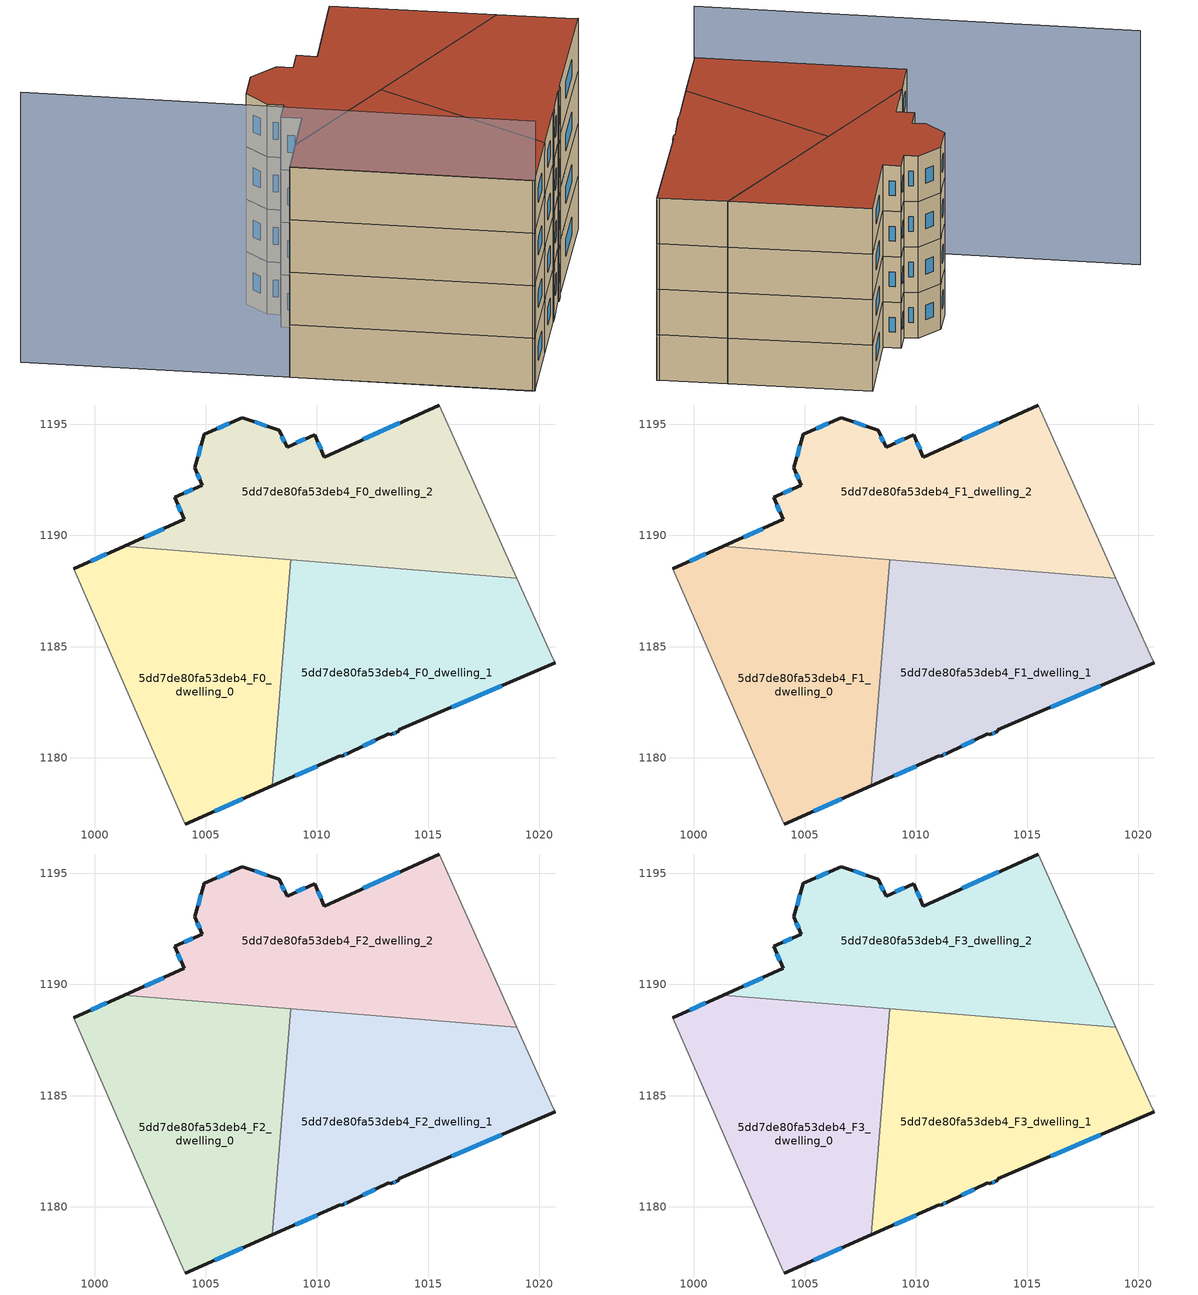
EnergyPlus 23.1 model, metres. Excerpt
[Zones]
5dd7de80fa53deb4_F0_dwelling_0
 floor ground (EU_floor_Construction): 1008.82,1188.9 1007.98,1178.74 1004.08,1177.03 1004.02,1177.1 999.06,1188.5 1001.33,1189.52 z0
 wall outside (EU_wall_Construction): 1001.33,1189.52 999.06,1188.5 / 1004.08,1177.03 1007.98,1178.74 z0:3
 wall adiabatic (EU_wall_Construction): 999.06,1188.5 1004.02,1177.1 1004.08,1177.03 z0:3
 wall to 5dd7de80fa53deb4_F0_dwelling_2 (EU_wall_Construction): 1008.82,1188.9 1001.33,1189.52 z0:3
 wall to 5dd7de80fa53deb4_F0_dwelling_1 (EU_wall_Construction): 1007.98,1178.74 1008.82,1188.9 z0:3
 window (EU_Window_Construction): 1000.56,1189.17 999.83,1188.85 / 1005.41,1177.61 1006.66,1178.15 z1.02:1.98
5dd7de80fa53deb4_F0_dwelling_1
 floor ground (EU_floor_Construction): 1018.99,1188.07 1020.64,1184.4 1020.72,1184.28 1013.67,1181.26 1013.68,1181.19 1013.3,1181.03 1013.23,1181.09 1011.46,1180.24 1011.11,1180.08 1011.05,1180.08 1007.98,1178.74 1008.82,1188.9 z0
 wall outside (EU_wall_Construction): 1007.98,1178.74 1011.05,1180.08 1011.11,1180.08 1011.46,1180.24 1013.23,1181.09 1013.3,1181.03 1013.68,1181.19 1013.67,1181.26 1020.72,1184.28 z0:3
 wall adiabatic (EU_wall_Construction): 1020.72,1184.28 1020.64,1184.4 1018.99,1188.07 z0:3
 wall to 5dd7de80fa53deb4_F0_dwelling_2 (EU_wall_Construction): 1018.99,1188.07 1008.82,1188.9 z0:3
 window (EU_Window_Construction): 1012.06,1180.52 1012.63,1180.8 / 1011.23,1180.13 1011.34,1180.18 / 1009.03,1179.2 1010.01,1179.63 / 1016.07,1182.29 1018.32,1183.25 / 1013.43,1181.08 1013.55,1181.14 z1.02:1.98
5dd7de80fa53deb4_F0_dwelling_2
 floor ground (EU_floor_Construction): 1015.49,1195.87 1018.99,1188.07 1001.33,1189.52 1004.02,1190.72 1003.6,1191.72 1004.84,1192.26 1004.51,1193.04 1004.93,1194.54 1006.65,1195.3 1008.3,1194.72 1008.65,1193.97 1009.9,1194.53 1010.33,1193.53 z0
 wall outside (EU_wall_Construction): 1015.49,1195.87 1010.33,1193.53 1009.9,1194.53 1008.66,1193.97 1008.3,1194.72 1006.65,1195.3 1004.93,1194.54 1004.51,1193.04 1004.84,1192.26 1003.6,1191.72 1004.02,1190.72 1001.33,1189.52 z0:3
 wall adiabatic (EU_wall_Construction): 1018.99,1188.07 1015.49,1195.87 z0:3
 window (EU_Window_Construction): 1004.62,1192.77 1004.73,1192.53 / 1004.79,1194.03 1004.65,1193.55 / 1006.06,1195.05 1005.51,1194.8 / 1007.74,1194.92 1007.21,1195.11 / 1008.53,1194.23 1008.42,1194.47 / 1009.47,1194.34 1009.08,1194.16 / 1010.18,1193.87 1010.04,1194.19 / 1013.74,1195.07 1012.09,1194.32 / 1003.11,1190.31 1002.25,1189.93 / 1003.75,1191.38 1003.88,1191.06 / 1004.42,1192.08 1004.02,1191.91 z1.02:1.98
5dd7de80fa53deb4_F1_dwelling_0
 floor to 5dd7de80fa53deb4_F0_dwelling_0 (EU_floor_Construction): 1008.82,1188.9 1007.98,1178.74 1004.08,1177.03 1004.02,1177.1 999.06,1188.5 1001.33,1189.52 z3
 wall outside (EU_wall_Construction): 1001.33,1189.52 999.06,1188.5 / 1004.08,1177.03 1007.98,1178.74 z3:6
 wall adiabatic (EU_wall_Construction): 999.06,1188.5 1004.02,1177.1 1004.08,1177.03 z3:6
 wall to 5dd7de80fa53deb4_F1_dwelling_2 (EU_wall_Construction): 1008.82,1188.9 1001.33,1189.52 z3:6
 wall to 5dd7de80fa53deb4_F1_dwelling_1 (EU_wall_Construction): 1007.98,1178.74 1008.82,1188.9 z3:6
 window (EU_Window_Construction): 1000.56,1189.17 999.83,1188.85 / 1005.41,1177.61 1006.66,1178.15 z4.02:4.98
5dd7de80fa53deb4_F1_dwelling_1
 floor to 5dd7de80fa53deb4_F0_dwelling_1 (EU_floor_Construction): 1018.99,1188.07 1020.64,1184.4 1020.72,1184.28 1013.67,1181.26 1013.68,1181.19 1013.3,1181.03 1013.23,1181.09 1011.46,1180.24 1011.11,1180.08 1011.05,1180.08 1007.98,1178.74 1008.82,1188.9 z3
 wall outside (EU_wall_Construction): 1007.98,1178.74 1011.05,1180.08 1011.11,1180.08 1011.46,1180.24 1013.23,1181.09 1013.3,1181.03 1013.68,1181.19 1013.67,1181.26 1020.72,1184.28 z3:6
 wall adiabatic (EU_wall_Construction): 1020.72,1184.28 1020.64,1184.4 1018.99,1188.07 z3:6
 wall to 5dd7de80fa53deb4_F1_dwelling_2 (EU_wall_Construction): 1018.99,1188.07 1008.82,1188.9 z3:6
 window (EU_Window_Construction): 1012.06,1180.52 1012.63,1180.8 / 1011.23,1180.13 1011.34,1180.18 / 1009.03,1179.2 1010.01,1179.63 / 1016.07,1182.29 1018.32,1183.25 / 1013.43,1181.08 1013.55,1181.14 z4.02:4.98
5dd7de80fa53deb4_F1_dwelling_2
 floor to 5dd7de80fa53deb4_F0_dwelling_2 (EU_floor_Construction): 1015.49,1195.87 1018.99,1188.07 1001.33,1189.52 1004.02,1190.72 1003.6,1191.72 1004.84,1192.26 1004.51,1193.04 1004.93,1194.54 1006.65,1195.3 1008.3,1194.72 1008.65,1193.97 1009.9,1194.53 1010.33,1193.53 z3
 wall outside (EU_wall_Construction): 1015.49,1195.87 1010.33,1193.53 1009.9,1194.53 1008.66,1193.97 1008.3,1194.72 1006.65,1195.3 1004.93,1194.54 1004.51,1193.04 1004.84,1192.26 1003.6,1191.72 1004.02,1190.72 1001.33,1189.52 z3:6
 wall adiabatic (EU_wall_Construction): 1018.99,1188.07 1015.49,1195.87 z3:6
 window (EU_Window_Construction): 1004.62,1192.77 1004.73,1192.53 / 1004.79,1194.03 1004.65,1193.55 / 1006.06,1195.05 1005.51,1194.8 / 1007.74,1194.92 1007.21,1195.11 / 1008.53,1194.23 1008.42,1194.47 / 1009.47,1194.34 1009.08,1194.16 / 1010.18,1193.87 1010.04,1194.19 / 1013.74,1195.07 1012.09,1194.32 / 1003.11,1190.31 1002.25,1189.93 / 1003.75,1191.38 1003.88,1191.06 / 1004.42,1192.08 1004.02,1191.91 z4.02:4.98
5dd7de80fa53deb4_F2_dwelling_0
 floor to 5dd7de80fa53deb4_F1_dwelling_0 (EU_floor_Construction): 1008.82,1188.9 1007.98,1178.74 1004.08,1177.03 1004.02,1177.1 999.06,1188.5 1001.33,1189.52 z6
 wall outside (EU_wall_Construction): 1001.33,1189.52 999.06,1188.5 / 1004.08,1177.03 1007.98,1178.74 z6:9
 wall adiabatic (EU_wall_Construction): 999.06,1188.5 1004.02,1177.1 1004.08,1177.03 z6:9
 wall to 5dd7de80fa53deb4_F2_dwelling_2 (EU_wall_Construction): 1008.82,1188.9 1001.33,1189.52 z6:9
 wall to 5dd7de80fa53deb4_F2_dwelling_1 (EU_wall_Construction): 1007.98,1178.74 1008.82,1188.9 z6:9
 window (EU_Window_Construction): 1000.56,1189.17 999.83,1188.85 / 1005.41,1177.61 1006.66,1178.15 z7.02:7.98
5dd7de80fa53deb4_F2_dwelling_1
 floor to 5dd7de80fa53deb4_F1_dwelling_1 (EU_floor_Construction): 1018.99,1188.07 1020.64,1184.4 1020.72,1184.28 1013.67,1181.26 1013.68,1181.19 1013.3,1181.03 1013.23,1181.09 1011.46,1180.24 1011.11,1180.08 1011.05,1180.08 1007.98,1178.74 1008.82,1188.9 z6
 wall outside (EU_wall_Construction): 1007.98,1178.74 1011.05,1180.08 1011.11,1180.08 1011.46,1180.24 1013.23,1181.09 1013.3,1181.03 1013.68,1181.19 1013.67,1181.26 1020.72,1184.28 z6:9
 wall adiabatic (EU_wall_Construction): 1020.72,1184.28 1020.64,1184.4 1018.99,1188.07 z6:9
 wall to 5dd7de80fa53deb4_F2_dwelling_2 (EU_wall_Construction): 1018.99,1188.07 1008.82,1188.9 z6:9
 window (EU_Window_Construction): 1012.06,1180.52 1012.63,1180.8 / 1011.23,1180.13 1011.34,1180.18 / 1009.03,1179.2 1010.01,1179.63 / 1016.07,1182.29 1018.32,1183.25 / 1013.43,1181.08 1013.55,1181.14 z7.02:7.98
5dd7de80fa53deb4_F2_dwelling_2
 floor to 5dd7de80fa53deb4_F1_dwelling_2 (EU_floor_Construction): 1015.49,1195.87 1018.99,1188.07 1001.33,1189.52 1004.02,1190.72 1003.6,1191.72 1004.84,1192.26 1004.51,1193.04 1004.93,1194.54 1006.65,1195.3 1008.3,1194.72 1008.65,1193.97 1009.9,1194.53 1010.33,1193.53 z6
 wall outside (EU_wall_Construction): 1015.49,1195.87 1010.33,1193.53 1009.9,1194.53 1008.66,1193.97 1008.3,1194.72 1006.65,1195.3 1004.93,1194.54 1004.51,1193.04 1004.84,1192.26 1003.6,1191.72 1004.02,1190.72 1001.33,1189.52 z6:9
 wall adiabatic (EU_wall_Construction): 1018.99,1188.07 1015.49,1195.87 z6:9
 window (EU_Window_Construction): 1004.62,1192.77 1004.73,1192.53 / 1004.79,1194.03 1004.65,1193.55 / 1006.06,1195.05 1005.51,1194.8 / 1007.74,1194.92 1007.21,1195.11 / 1008.53,1194.23 1008.42,1194.47 / 1009.47,1194.34 1009.08,1194.16 / 1010.18,1193.87 1010.04,1194.19 / 1013.74,1195.07 1012.09,1194.32 / 1003.11,1190.31 1002.25,1189.93 / 1003.75,1191.38 1003.88,1191.06 / 1004.42,1192.08 1004.02,1191.91 z7.02:7.98
5dd7de80fa53deb4_F3_dwelling_0
 floor to 5dd7de80fa53deb4_F2_dwelling_0 (EU_floor_Construction): 1008.82,1188.9 1007.98,1178.74 1004.08,1177.03 1004.02,1177.1 999.06,1188.5 1001.33,1189.52 z9
 wall outside (EU_wall_Construction): 1001.33,1189.52 999.06,1188.5 / 1004.08,1177.03 1007.98,1178.74 z9:12
 wall adiabatic (EU_wall_Construction): 999.06,1188.5 1004.02,1177.1 1004.08,1177.03 z9:12
 wall to 5dd7de80fa53deb4_F3_dwelling_2 (EU_wall_Construction): 1008.82,1188.9 1001.33,1189.52 z9:12
 wall to 5dd7de80fa53deb4_F3_dwelling_1 (EU_wall_Construction): 1007.98,1178.74 1008.82,1188.9 z9:12
 window (EU_Window_Construction): 1000.56,1189.17 999.83,1188.85 / 1005.41,1177.61 1006.66,1178.15 z10.02:10.98
 roof outside (EU_roof_Construction): 1007.98,1178.74 1008.82,1188.9 1001.33,1189.52 999.06,1188.5 1004.02,1177.1 1004.08,1177.03 z12
5dd7de80fa53deb4_F3_dwelling_1
 floor to 5dd7de80fa53deb4_F2_dwelling_1 (EU_floor_Construction): 1018.99,1188.07 1020.64,1184.4 1020.72,1184.28 1013.67,1181.26 1013.68,1181.19 1013.3,1181.03 1013.23,1181.09 1011.46,1180.24 1011.11,1180.08 1011.05,1180.08 1007.98,1178.74 1008.82,1188.9 z9
 wall outside (EU_wall_Construction): 1007.98,1178.74 1011.05,1180.08 1011.11,1180.08 1011.46,1180.24 1013.23,1181.09 1013.3,1181.03 1013.68,1181.19 1013.67,1181.26 1020.72,1184.28 z9:12
 wall adiabatic (EU_wall_Construction): 1020.72,1184.28 1020.64,1184.4 1018.99,1188.07 z9:12
 wall to 5dd7de80fa53deb4_F3_dwelling_2 (EU_wall_Construction): 1018.99,1188.07 1008.82,1188.9 z9:12
 window (EU_Window_Construction): 1012.06,1180.52 1012.63,1180.8 / 1011.23,1180.13 1011.34,1180.18 / 1009.03,1179.2 1010.01,1179.63 / 1016.07,1182.29 1018.32,1183.25 / 1013.43,1181.08 1013.55,1181.14 z10.02:10.98
 roof outside (EU_roof_Construction): 1020.72,1184.28 1020.64,1184.4 1018.99,1188.07 1008.82,1188.9 1007.98,1178.74 1011.05,1180.08 1011.11,1180.08 1011.46,1180.24 1013.23,1181.09 1013.3,1181.03 1013.68,1181.19 1013.67,1181.26 z12
5dd7de80fa53deb4_F3_dwelling_2
 floor to 5dd7de80fa53deb4_F2_dwelling_2 (EU_floor_Construction): 1015.49,1195.87 1018.99,1188.07 1001.33,1189.52 1004.02,1190.72 1003.6,1191.72 1004.84,1192.26 1004.51,1193.04 1004.93,1194.54 1006.65,1195.3 1008.3,1194.72 1008.65,1193.97 1009.9,1194.53 1010.33,1193.53 z9
 wall outside (EU_wall_Construction): 1015.49,1195.87 1010.33,1193.53 1009.9,1194.53 1008.66,1193.97 1008.3,1194.72 1006.65,1195.3 1004.93,1194.54 1004.51,1193.04 1004.84,1192.26 1003.6,1191.72 1004.02,1190.72 1001.33,1189.52 z9:12
 wall adiabatic (EU_wall_Construction): 1018.99,1188.07 1015.49,1195.87 z9:12
 window (EU_Window_Construction): 1004.62,1192.77 1004.73,1192.53 / 1004.79,1194.03 1004.65,1193.55 / 1006.06,1195.05 1005.51,1194.8 / 1007.74,1194.92 1007.21,1195.11 / 1008.53,1194.23 1008.42,1194.47 / 1009.47,1194.34 1009.08,1194.16 / 1010.18,1193.87 1010.04,1194.19 / 1013.74,1195.07 1012.09,1194.32 / 1003.11,1190.31 1002.25,1189.93 / 1003.75,1191.38 1003.88,1191.06 / 1004.42,1192.08 1004.02,1191.91 z10.02:10.98
 roof outside (EU_roof_Construction): 1018.99,1188.07 1015.49,1195.87 1010.33,1193.53 1009.9,1194.53 1008.65,1193.97 1008.3,1194.72 1006.65,1195.3 1004.93,1194.54 1004.51,1193.04 1004.84,1192.26 1003.6,1191.72 1004.02,1190.72 1001.33,1189.52 z12
shading: 993.55,1201.12 1004.09,1177 z0:15.4
[Building]
EU S2 Campaign: North Axis=0; Terrain=City; Solar Distribution=FullExterior
[Site:Location]
Vienna: Latitude=48; Longitude=16.5; Time Zone=1; Elevation=183
[SizingPeriod:WeatherFileDays]
AnnualSizingPeriod: Begin Month=1; Begin Day of Month=1; End Month=12; End Day of Month=31; Day of Week for Start Day=Monday; Use Weather File Daylight Saving Period=No; Use Weather File Rain and Snow Indicators=No
[MATERIAL]
EU_InternalMass_Material: Roughness=MediumRough; Thickness=0.1; Conductivity=1; Density=1800; Specific Heat=900; Thermal Absorptance=0.9; Solar Absorptance=0.7; Visible Absorptance=0.7
[MATERIAL:NOMASS] Roughness=MediumRough; Thermal Absorptance=0.9; Solar Absorptance=0.7; Visible Absorptance=0.7
Name | Thermal Resistance
EU_wall_NoMass | 0.942466
EU_roof_NoMass | 0.551687
EU_floor_NoMass | 0.66527
[WINDOWMATERIAL:SIMPLEGLAZINGSYSTEM]
EU_Window_SimpleGlazing: UFactor=2.03367; Solar Heat Gain Coefficient=0.65; Visible Transmittance=0.65
[CONSTRUCTION]
EU_wall_Construction: EU_wall_NoMass
EU_roof_Construction: EU_roof_NoMass
EU_floor_Construction: EU_floor_NoMass
EU_Window_Construction: EU_Window_SimpleGlazing
EU_InternalMass_Construction: EU_InternalMass_Material
[ZONE] Type=1; Multiplier=1; Ceiling Height=autocalculate; Floor Area=autocalculate; Part of Total Floor Area=Yes
Name | Volume
5dd7de80fa53deb4_F0_dwelling_0; 5dd7de80fa53deb4_F1_dwelling_0; 5dd7de80fa53deb4_F2_dwelling_0; 5dd7de80fa53deb4_F3_dwelling_0 | 242.243
5dd7de80fa53deb4_F0_dwelling_1; 5dd7de80fa53deb4_F1_dwelling_1; 5dd7de80fa53deb4_F2_dwelling_1; 5dd7de80fa53deb4_F3_dwelling_1 | 242.216
5dd7de80fa53deb4_F0_dwelling_2; 5dd7de80fa53deb4_F1_dwelling_2; 5dd7de80fa53deb4_F2_dwelling_2; 5dd7de80fa53deb4_F3_dwelling_2 | 242.278
[INTERNALMASS] Construction=EU_InternalMass_Construction
Name | Zone or ZoneList | Surface Area
5dd7de80fa53deb4_F0_dwelling_0_EU_InternalMass | 5dd7de80fa53deb4_F0_dwelling_0 | 80.7482
5dd7de80fa53deb4_F0_dwelling_1_EU_InternalMass | 5dd7de80fa53deb4_F0_dwelling_1 | 80.7454
5dd7de80fa53deb4_F0_dwelling_2_EU_InternalMass | 5dd7de80fa53deb4_F0_dwelling_2 | 80.7594
5dd7de80fa53deb4_F1_dwelling_0_EU_InternalMass | 5dd7de80fa53deb4_F1_dwelling_0 | 80.7482
5dd7de80fa53deb4_F1_dwelling_1_EU_InternalMass | 5dd7de80fa53deb4_F1_dwelling_1 | 80.7454
5dd7de80fa53deb4_F1_dwelling_2_EU_InternalMass | 5dd7de80fa53deb4_F1_dwelling_2 | 80.7594
5dd7de80fa53deb4_F2_dwelling_0_EU_InternalMass | 5dd7de80fa53deb4_F2_dwelling_0 | 80.7482
5dd7de80fa53deb4_F2_dwelling_1_EU_InternalMass | 5dd7de80fa53deb4_F2_dwelling_1 | 80.7454
5dd7de80fa53deb4_F2_dwelling_2_EU_InternalMass | 5dd7de80fa53deb4_F2_dwelling_2 | 80.7594
5dd7de80fa53deb4_F3_dwelling_0_EU_InternalMass | 5dd7de80fa53deb4_F3_dwelling_0 | 80.7482
5dd7de80fa53deb4_F3_dwelling_1_EU_InternalMass | 5dd7de80fa53deb4_F3_dwelling_1 | 80.7454
5dd7de80fa53deb4_F3_dwelling_2_EU_InternalMass | 5dd7de80fa53deb4_F3_dwelling_2 | 80.7594
[OTHEREQUIPMENT] Fuel Type=Electricity; Design Level Calculation Method=Watts/Area; Power per Zone Floor Area=1; Fraction Latent=0; Fraction Radiant=0; Fraction Lost=0; Carbon Dioxide Generation Rate=0; EndUse Subcategory=EU_Step8_InternalGains
Name | Zone or ZoneList or Space or SpaceList | Schedule
EU_Step8_InternalGain_5dd7de80fa53deb4_F0_dwelling_0_f000 | 5dd7de80fa53deb4_F0_dwelling_0 | EU_Step8_GainSchedule_5dd7de80fa53deb4_F0_dwelling_0_f000
EU_Step8_InternalGain_5dd7de80fa53deb4_F0_dwelling_1_f000 | 5dd7de80fa53deb4_F0_dwelling_1 | EU_Step8_GainSchedule_5dd7de80fa53deb4_F0_dwelling_1_f000
EU_Step8_InternalGain_5dd7de80fa53deb4_F0_dwelling_2_f000 | 5dd7de80fa53deb4_F0_dwelling_2 | EU_Step8_GainSchedule_5dd7de80fa53deb4_F0_dwelling_2_f000
EU_Step8_InternalGain_5dd7de80fa53deb4_F1_dwelling_0_f000 | 5dd7de80fa53deb4_F1_dwelling_0 | EU_Step8_GainSchedule_5dd7de80fa53deb4_F1_dwelling_0_f000
EU_Step8_InternalGain_5dd7de80fa53deb4_F1_dwelling_1_f000 | 5dd7de80fa53deb4_F1_dwelling_1 | EU_Step8_GainSchedule_5dd7de80fa53deb4_F1_dwelling_1_f000
EU_Step8_InternalGain_5dd7de80fa53deb4_F1_dwelling_2_f000 | 5dd7de80fa53deb4_F1_dwelling_2 | EU_Step8_GainSchedule_5dd7de80fa53deb4_F1_dwelling_2_f000
EU_Step8_InternalGain_5dd7de80fa53deb4_F2_dwelling_0_f000 | 5dd7de80fa53deb4_F2_dwelling_0 | EU_Step8_GainSchedule_5dd7de80fa53deb4_F2_dwelling_0_f000
EU_Step8_InternalGain_5dd7de80fa53deb4_F2_dwelling_1_f000 | 5dd7de80fa53deb4_F2_dwelling_1 | EU_Step8_GainSchedule_5dd7de80fa53deb4_F2_dwelling_1_f000
EU_Step8_InternalGain_5dd7de80fa53deb4_F2_dwelling_2_f000 | 5dd7de80fa53deb4_F2_dwelling_2 | EU_Step8_GainSchedule_5dd7de80fa53deb4_F2_dwelling_2_f000
EU_Step8_InternalGain_5dd7de80fa53deb4_F3_dwelling_0_f000 | 5dd7de80fa53deb4_F3_dwelling_0 | EU_Step8_GainSchedule_5dd7de80fa53deb4_F3_dwelling_0_f000
EU_Step8_InternalGain_5dd7de80fa53deb4_F3_dwelling_1_f000 | 5dd7de80fa53deb4_F3_dwelling_1 | EU_Step8_GainSchedule_5dd7de80fa53deb4_F3_dwelling_1_f000
EU_Step8_InternalGain_5dd7de80fa53deb4_F3_dwelling_2_f000 | 5dd7de80fa53deb4_F3_dwelling_2 | EU_Step8_GainSchedule_5dd7de80fa53deb4_F3_dwelling_2_f000
[ZONEVENTILATION:DESIGNFLOWRATE] Schedule=EU_AlwaysOn; Design Flow Rate Calculation Method=AirChanges/Hour; Air Changes per Hour=0.530523; Ventilation Type=Natural; Fan Pressure Rise=0; Fan Total Efficiency=1; Constant Term Coefficient=1; Temperature Term Coefficient=0; Velocity Term Coefficient=0; Velocity Squared Term Coefficient=0; Minimum Indoor Temperature=-100; Maximum Indoor Temperature=100; Delta Temperature=-100; Minimum Outdoor Temperature=-100; Maximum Outdoor Temperature=100; Maximum Wind Speed=40
Name | Zone or ZoneList or Space or SpaceList
EU_ConstantAir_5dd7de80fa53deb4_F0_dwelling_0 | 5dd7de80fa53deb4_F0_dwelling_0
EU_ConstantAir_5dd7de80fa53deb4_F0_dwelling_1 | 5dd7de80fa53deb4_F0_dwelling_1
EU_ConstantAir_5dd7de80fa53deb4_F0_dwelling_2 | 5dd7de80fa53deb4_F0_dwelling_2
EU_ConstantAir_5dd7de80fa53deb4_F1_dwelling_0 | 5dd7de80fa53deb4_F1_dwelling_0
EU_ConstantAir_5dd7de80fa53deb4_F1_dwelling_1 | 5dd7de80fa53deb4_F1_dwelling_1
EU_ConstantAir_5dd7de80fa53deb4_F1_dwelling_2 | 5dd7de80fa53deb4_F1_dwelling_2
EU_ConstantAir_5dd7de80fa53deb4_F2_dwelling_0 | 5dd7de80fa53deb4_F2_dwelling_0
EU_ConstantAir_5dd7de80fa53deb4_F2_dwelling_1 | 5dd7de80fa53deb4_F2_dwelling_1
EU_ConstantAir_5dd7de80fa53deb4_F2_dwelling_2 | 5dd7de80fa53deb4_F2_dwelling_2
EU_ConstantAir_5dd7de80fa53deb4_F3_dwelling_0 | 5dd7de80fa53deb4_F3_dwelling_0
EU_ConstantAir_5dd7de80fa53deb4_F3_dwelling_1 | 5dd7de80fa53deb4_F3_dwelling_1
EU_ConstantAir_5dd7de80fa53deb4_F3_dwelling_2 | 5dd7de80fa53deb4_F3_dwelling_2
[HVACTEMPLATE:THERMOSTAT] Constant Heating Setpoint=20; Constant Cooling Setpoint=50
EU_HeatOnly_5dd7de80fa53deb4_F0_dwelling_0; EU_HeatOnly_5dd7de80fa53deb4_F0_dwelling_1; EU_HeatOnly_5dd7de80fa53deb4_F0_dwelling_2; EU_HeatOnly_5dd7de80fa53deb4_F1_dwelling_0; EU_HeatOnly_5dd7de80fa53deb4_F1_dwelling_1; EU_HeatOnly_5dd7de80fa53deb4_F1_dwelling_2; EU_HeatOnly_5dd7de80fa53deb4_F2_dwelling_0; EU_HeatOnly_5dd7de80fa53deb4_F2_dwelling_1; EU_HeatOnly_5dd7de80fa53deb4_F2_dwelling_2; EU_HeatOnly_5dd7de80fa53deb4_F3_dwelling_0; EU_HeatOnly_5dd7de80fa53deb4_F3_dwelling_1; EU_HeatOnly_5dd7de80fa53deb4_F3_dwelling_2
[HVACTEMPLATE:ZONE:IDEALLOADSAIRSYSTEM] System Availability Schedule=EU_AlwaysOn; Maximum Heating Supply Air Temperature=50; Minimum Cooling Supply Air Temperature=13; Maximum Heating Supply Air Humidity Ratio=0.0156; Minimum Cooling Supply Air Humidity Ratio=0.0077; Heating Limit=NoLimit; Cooling Limit=NoLimit; Heating Availability Schedule=EU_AlwaysOn; Cooling Availability Schedule=EU_CoolingOff; Dehumidification Control Type=ConstantSensibleHeatRatio; Cooling Sensible Heat Ratio=0.7; Dehumidification Setpoint=60; Humidification Control Type=None; Humidification Setpoint=30; Outdoor Air Method=None; Outdoor Air Flow Rate per Person=0.00944; Outdoor Air Flow Rate per Zone Floor Area=0; Outdoor Air Flow Rate per Zone=0; Demand Controlled Ventilation Type=None; Outdoor Air Economizer Type=NoEconomizer; Heat Recovery Type=None; Sensible Heat Recovery Effectiveness=0.7; Latent Heat Recovery Effectiveness=0.65
Name | Template Thermostat
5dd7de80fa53deb4_F0_dwelling_0 | EU_HeatOnly_5dd7de80fa53deb4_F0_dwelling_0
5dd7de80fa53deb4_F0_dwelling_1 | EU_HeatOnly_5dd7de80fa53deb4_F0_dwelling_1
5dd7de80fa53deb4_F0_dwelling_2 | EU_HeatOnly_5dd7de80fa53deb4_F0_dwelling_2
5dd7de80fa53deb4_F1_dwelling_0 | EU_HeatOnly_5dd7de80fa53deb4_F1_dwelling_0
5dd7de80fa53deb4_F1_dwelling_1 | EU_HeatOnly_5dd7de80fa53deb4_F1_dwelling_1
5dd7de80fa53deb4_F1_dwelling_2 | EU_HeatOnly_5dd7de80fa53deb4_F1_dwelling_2
5dd7de80fa53deb4_F2_dwelling_0 | EU_HeatOnly_5dd7de80fa53deb4_F2_dwelling_0
5dd7de80fa53deb4_F2_dwelling_1 | EU_HeatOnly_5dd7de80fa53deb4_F2_dwelling_1
5dd7de80fa53deb4_F2_dwelling_2 | EU_HeatOnly_5dd7de80fa53deb4_F2_dwelling_2
5dd7de80fa53deb4_F3_dwelling_0 | EU_HeatOnly_5dd7de80fa53deb4_F3_dwelling_0
5dd7de80fa53deb4_F3_dwelling_1 | EU_HeatOnly_5dd7de80fa53deb4_F3_dwelling_1
5dd7de80fa53deb4_F3_dwelling_2 | EU_HeatOnly_5dd7de80fa53deb4_F3_dwelling_2
[SIZING:ZONE] Zone Cooling Design Supply Air Temperature Input Method=SupplyAirTemperature; Zone Cooling Design Supply Air Temperature=13; Zone Heating Design Supply Air Temperature Input Method=SupplyAirTemperature; Zone Heating Design Supply Air Temperature=50; Zone Cooling Design Supply Air Humidity Ratio=0.008; Zone Heating Design Supply Air Humidity Ratio=0.008; Cooling Design Air Flow Method=DesignDay; Cooling Design Air Flow Rate=0; Cooling Minimum Air Flow per Zone Floor Area=0.000762; Cooling Minimum Air Flow=0; Cooling Minimum Air Flow Fraction=0.2; Heating Design Air Flow Method=DesignDay; Heating Design Air Flow Rate=0; Heating Maximum Air Flow per Zone Floor Area=0.002032; Heating Maximum Air Flow=0.141576; Heating Maximum Air Flow Fraction=0.3; Account for Dedicated Outdoor Air System=No; Dedicated Outdoor Air System Control Strategy=NeutralSupplyAir; Dedicated Outdoor Air Low Setpoint Temperature for Design=autosize; Dedicated Outdoor Air High Setpoint Temperature for Design=autosize; Zone Load Sizing Method=Sensible Load Only No Latent Load; Zone Latent Cooling Design Supply Air Humidity Ratio Input Method=HumidityRatioDifference; Zone Cooling Design Supply Air Humidity Ratio Difference=0.005; Zone Latent Heating Design Supply Air Humidity Ratio Input Method=HumidityRatioDifference; Zone Humidification Design Supply Air Humidity Ratio Difference=0.005
5dd7de80fa53deb4_F0_dwelling_0; 5dd7de80fa53deb4_F0_dwelling_1; 5dd7de80fa53deb4_F0_dwelling_2; 5dd7de80fa53deb4_F1_dwelling_0; 5dd7de80fa53deb4_F1_dwelling_1; 5dd7de80fa53deb4_F1_dwelling_2; 5dd7de80fa53deb4_F2_dwelling_0; 5dd7de80fa53deb4_F2_dwelling_1; 5dd7de80fa53deb4_F2_dwelling_2; 5dd7de80fa53deb4_F3_dwelling_0; 5dd7de80fa53deb4_F3_dwelling_1; 5dd7de80fa53deb4_F3_dwelling_2
[SCHEDULE:CONSTANT]
Name | Hourly Value
EU_AlwaysOn | 1
EU_CoolingOff | 0
[SCHEDULE:FILE] Column Number=1; Rows to Skip at Top=0; Number of Hours of Data=8760; Column Separator=Comma; Interpolate to Timestep=No; Minutes per Item=60; Adjust Schedule for Daylight Savings=Yes
Name | File
EU_Step8_GainSchedule_5dd7de80fa53deb4_F0_dwelling_0_f000 | ../../schedules/5dd7de80fa53deb4/5dd7de80fa53deb4_F0_dwelling_0_f000_gain.csv
EU_Step8_GainSchedule_5dd7de80fa53deb4_F0_dwelling_1_f000 | ../../schedules/5dd7de80fa53deb4/5dd7de80fa53deb4_F0_dwelling_1_f000_gain.csv
EU_Step8_GainSchedule_5dd7de80fa53deb4_F0_dwelling_2_f000 | ../../schedules/5dd7de80fa53deb4/5dd7de80fa53deb4_F0_dwelling_2_f000_gain.csv
EU_Step8_GainSchedule_5dd7de80fa53deb4_F1_dwelling_0_f000 | ../../schedules/5dd7de80fa53deb4/5dd7de80fa53deb4_F1_dwelling_0_f000_gain.csv
EU_Step8_GainSchedule_5dd7de80fa53deb4_F1_dwelling_1_f000 | ../../schedules/5dd7de80fa53deb4/5dd7de80fa53deb4_F1_dwelling_1_f000_gain.csv
EU_Step8_GainSchedule_5dd7de80fa53deb4_F1_dwelling_2_f000 | ../../schedules/5dd7de80fa53deb4/5dd7de80fa53deb4_F1_dwelling_2_f000_gain.csv
EU_Step8_GainSchedule_5dd7de80fa53deb4_F2_dwelling_0_f000 | ../../schedules/5dd7de80fa53deb4/5dd7de80fa53deb4_F2_dwelling_0_f000_gain.csv
EU_Step8_GainSchedule_5dd7de80fa53deb4_F2_dwelling_1_f000 | ../../schedules/5dd7de80fa53deb4/5dd7de80fa53deb4_F2_dwelling_1_f000_gain.csv
EU_Step8_GainSchedule_5dd7de80fa53deb4_F2_dwelling_2_f000 | ../../schedules/5dd7de80fa53deb4/5dd7de80fa53deb4_F2_dwelling_2_f000_gain.csv
EU_Step8_GainSchedule_5dd7de80fa53deb4_F3_dwelling_0_f000 | ../../schedules/5dd7de80fa53deb4/5dd7de80fa53deb4_F3_dwelling_0_f000_gain.csv
EU_Step8_GainSchedule_5dd7de80fa53deb4_F3_dwelling_1_f000 | ../../schedules/5dd7de80fa53deb4/5dd7de80fa53deb4_F3_dwelling_1_f000_gain.csv
EU_Step8_GainSchedule_5dd7de80fa53deb4_F3_dwelling_2_f000 | ../../schedules/5dd7de80fa53deb4/5dd7de80fa53deb4_F3_dwelling_2_f000_gain.csv
